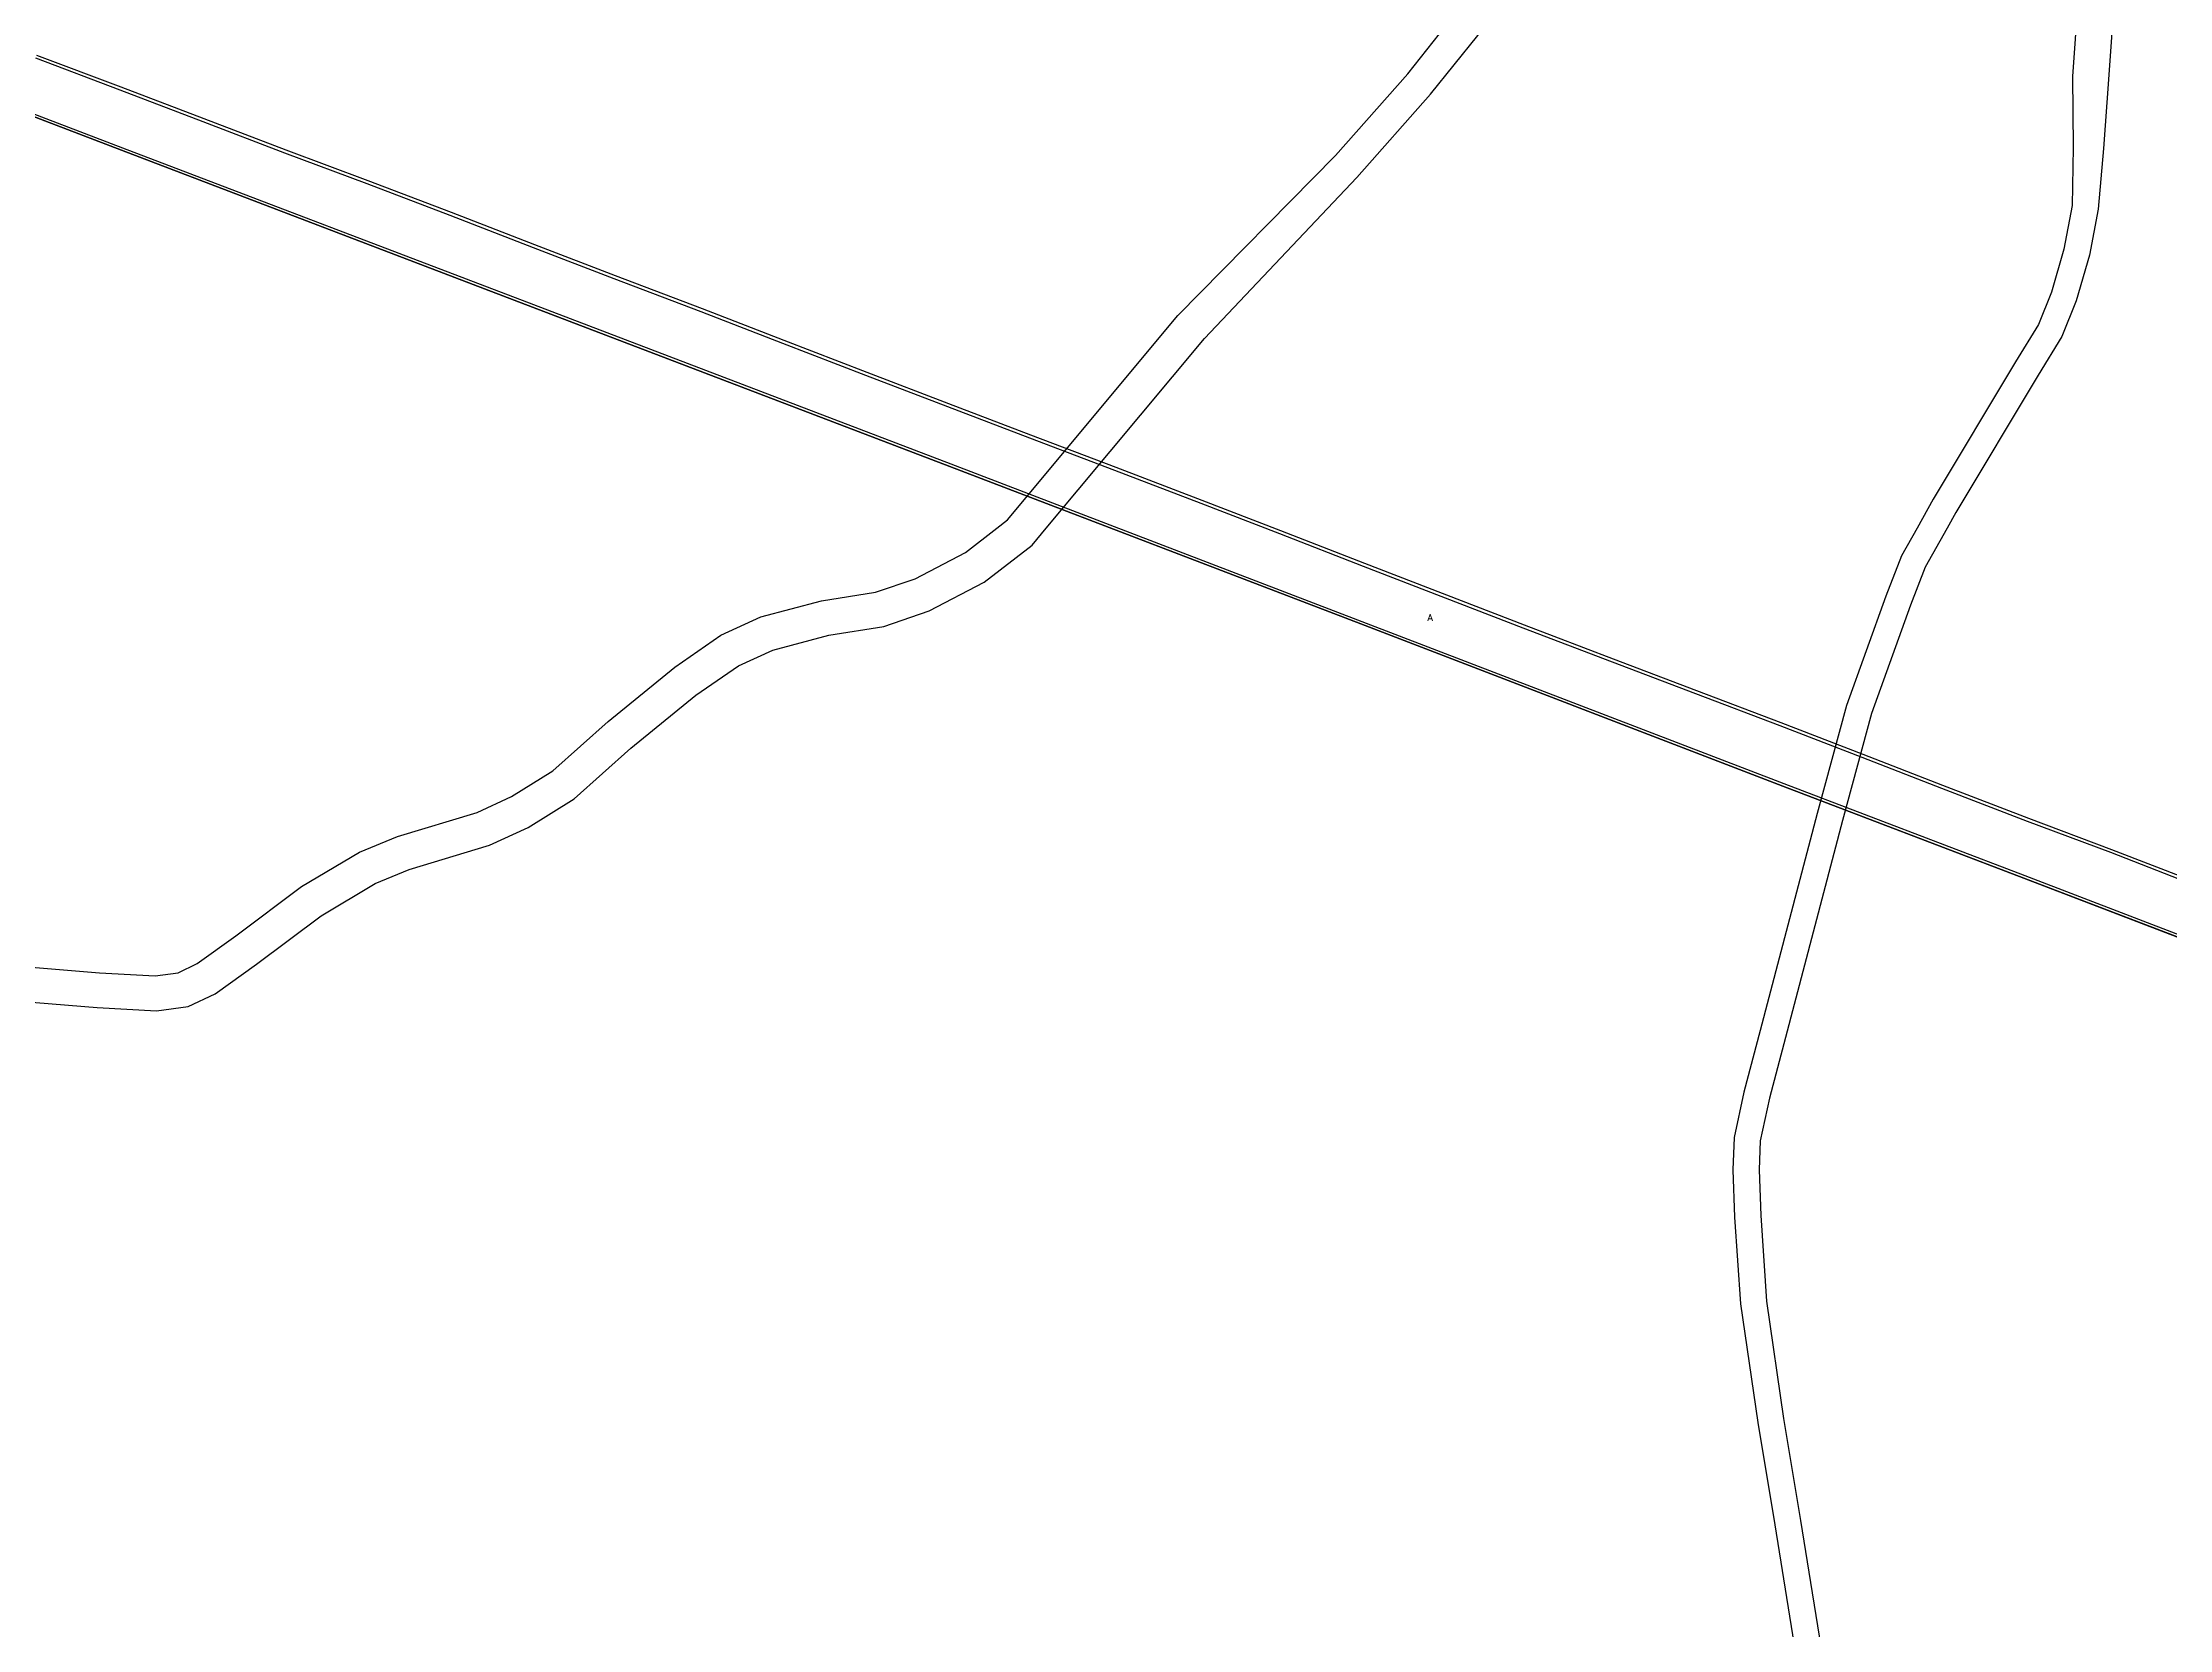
# Model space of a CAD drawing. Header units: metres. Extents: x -25600 to -24000, y -82800 to -81000.
# Drawn here: x -24538.9 to -24295.9, y -81972.5 to -81791.2 of the extents above; entities that cross this region are included whole.
import ezdxf

# ---------------------------------------------------------------- set-up
doc = ezdxf.new("R2010")
doc.units = ezdxf.units.M
doc.header["$LTSCALE"] = 2.5
for name, color, linetype in [('側溝・桝', 7, 'Continuous'), ('舗装', 7, 'Continuous'), ('道路', 7, 'Continuous')]:
    doc.layers.add(name, color=color, linetype=linetype)
doc.styles.add('YOKO_DECO', font='txt.shx', dxfattribs={"bigfont": 'extfont.shx'})

msp = doc.modelspace()

# ---------------------------------------------------------------- linework, layer by layer
at = {"layer": '側溝・桝'}
for points in [[(-24756.43, -81716.39), (-24754.19, -81717.24), (-24719.94, -81730.46), (-24671, -81749.28), (-24624.94, -81766.81), (-24578.21, -81784.67), (-24529.8, -81803.21), (-24482.82, -81821.13), (-24435.14, -81839.33), (-24388.18, -81857.33), (-24339.94, -81875.86), (-24312.39, -81886.37), (-24288.4, -81895.58), (-24288.5, -81895.86)], [(-24293.8, -81887.16), (-24302.59, -81883.75), (-24312.08, -81880.18), (-24321.9, -81876.41), (-24330.99, -81872.88), (-24340.37, -81869.27), (-24350, -81865.61), (-24359.53, -81861.98), (-24369.72, -81858.09), (-24387.96, -81851.04), (-24397.55, -81847.33), (-24406.53, -81843.85), (-24416.38, -81840.07), (-24426.11, -81836.4), (-24435.48, -81832.82), (-24444.84, -81829.22), (-24454.33, -81825.57), (-24463.65, -81821.97), (-24473.6, -81818.19), (-24482.81, -81814.66), (-24492.34, -81810.96), (-24501.85, -81807.35), (-24511.24, -81803.82), (-24520.59, -81800.24), (-24530.07, -81796.62), (-24539.7, -81792.99)]]:
    msp.add_lwpolyline(points, dxfattribs=at)
at = {"layer": '道路'}
for points in [[(-24286.18, -81896.68), (-24288.5, -81895.86), (-24312.5, -81886.65), (-24340.04, -81876.15), (-24388.29, -81857.61), (-24435.25, -81839.62), (-24482.93, -81821.41), (-24529.91, -81803.5), (-24578.32, -81784.95), (-24625.05, -81767.09), (-24671.11, -81749.57), (-24720.04, -81730.74), (-24753.16, -81718), (-24755.18, -81717.23), (-24759.21, -81715.71), (-24762.14, -81714.62), (-24766.69, -81712.7), (-24769.97, -81710.89), (-24777.56, -81706.04), (-24782.27, -81703.07), (-24800, -81692.22)], [(-24299.75, -81756.66), (-24300.68, -81768.42), (-24301.84, -81781.48), (-24302.84, -81795.42), (-24303.42, -81803.31), (-24304.02, -81810.24), (-24305.01, -81815.5), (-24306.52, -81820.71), (-24308.16, -81824.78), (-24310.89, -81829.2), (-24320.27, -81844.87), (-24321.28, -81846.67)], [(-24424.23, -81846.67), (-24406.15, -81824.99), (-24388.73, -81806.6), (-24380.34, -81797.09), (-24374.92, -81790.39), (-24370.55, -81783.52), (-24366.89, -81776.63)], [(-24306.02, -81781.61), (-24306.97, -81795.06), (-24306.88, -81803.2), (-24306.99, -81809.83), (-24307.93, -81814.81), (-24309.36, -81819.73), (-24310.84, -81823.42), (-24313.46, -81827.66), (-24322.86, -81843.36), (-24324.72, -81846.67)], [(-24578.32, -81784.95), (-24529.91, -81803.5), (-24482.93, -81821.41), (-24435.25, -81839.62), (-24388.29, -81857.61), (-24340.04, -81876.15), (-24312.5, -81886.65), (-24288.97, -81895.68)], [(-24429.87, -81846.67), (-24428.65, -81845.73), (-24409.19, -81822.39), (-24391.16, -81804.11), (-24382.9, -81794.76), (-24377.85, -81788.36)], [(-24293.67, -81886.82), (-24302.46, -81883.41), (-24311.95, -81879.85), (-24321.77, -81876.07), (-24330.86, -81872.55), (-24340.24, -81868.93), (-24349.87, -81865.28), (-24359.4, -81861.64), (-24369.59, -81857.75), (-24387.83, -81850.7), (-24397.42, -81847), (-24406.4, -81843.52), (-24416.25, -81839.73), (-24425.98, -81836.07), (-24435.35, -81832.49), (-24444.71, -81828.89), (-24454.2, -81825.24), (-24463.52, -81821.63), (-24473.47, -81817.85), (-24482.68, -81814.32), (-24492.21, -81810.63), (-24501.72, -81807.01), (-24511.11, -81803.48), (-24520.46, -81799.9), (-24529.95, -81796.28), (-24539.57, -81792.66)], [(-24293.67, -81886.82), (-24302.46, -81883.41), (-24311.95, -81879.85), (-24321.77, -81876.07), (-24330.86, -81872.55), (-24340.24, -81868.93), (-24349.87, -81865.28), (-24359.4, -81861.64), (-24369.59, -81857.75), (-24387.83, -81850.7), (-24397.42, -81847), (-24406.4, -81843.52), (-24416.25, -81839.73), (-24425.98, -81836.07), (-24435.35, -81832.49), (-24444.71, -81828.89), (-24454.2, -81825.24), (-24463.52, -81821.63), (-24473.47, -81817.85), (-24482.68, -81814.32), (-24492.21, -81810.63), (-24501.72, -81807.01), (-24511.11, -81803.48), (-24520.46, -81799.9), (-24529.95, -81796.28), (-24539.57, -81792.66)], [(-24541.57, -81900.72), (-24532.69, -81901.45), (-24525.9, -81901.83), (-24522.28, -81901.34), (-24519.22, -81899.88), (-24514.47, -81896.49), (-24507.11, -81890.95), (-24500.93, -81887.29), (-24497.03, -81885.67), (-24487.86, -81882.9), (-24483.43, -81880.88), (-24478.19, -81877.61), (-24471.71, -81871.8), (-24464.26, -81865.74), (-24459.42, -81862.39), (-24455.49, -81860.6), (-24449.09, -81858.9), (-24442.78, -81857.9), (-24437.62, -81856.13), (-24431.31, -81852.84), (-24425.85, -81848.62), (-24424.23, -81846.67)], [(-24541.55, -81896.71), (-24532.41, -81897.46), (-24526.06, -81897.81), (-24523.44, -81897.46), (-24521.26, -81896.42), (-24516.83, -81893.26), (-24509.34, -81887.62), (-24502.73, -81883.71), (-24498.38, -81881.9), (-24489.28, -81879.15), (-24485.33, -81877.35), (-24480.61, -81874.4), (-24474.31, -81868.76), (-24466.66, -81862.54), (-24461.41, -81858.9), (-24456.84, -81856.82), (-24449.92, -81854.98), (-24443.75, -81854), (-24439.21, -81852.45), (-24433.47, -81849.46), (-24429.87, -81846.67)], [(-24324.72, -81846.67), (-24326.5, -81849.84), (-24328.28, -81854.43), (-24332.78, -81866.95), (-24336.15, -81879.29), (-24342.64, -81904.05), (-24344.52, -81911.12), (-24345.61, -81916.29), (-24345.78, -81919.99), (-24345.57, -81925.38), (-24344.9, -81935.29), (-24342.93, -81948.85), (-24340.99, -81960.55), (-24338.13, -81978.33), (-24337.65, -81984.56), (-24337.5, -81989.01), (-24337.77, -81995.81), (-24337.9, -82001.34)], [(-24321.28, -81846.67), (-24323.78, -81851.12), (-24325.47, -81855.48), (-24329.91, -81867.86), (-24333.25, -81880.07), (-24339.75, -81904.85), (-24341.6, -81911.81), (-24342.63, -81916.67), (-24342.78, -81920), (-24342.58, -81925.22), (-24341.92, -81934.98), (-24339.97, -81948.39), (-24338.03, -81960.05), (-24335.15, -81977.98), (-24334.66, -81984.38), (-24334.5, -81989.02), (-24334.77, -81995.9), (-24334.91, -82001.42)]]:
    msp.add_lwpolyline(points, dxfattribs=at)

# ---------------------------------------------------------------- texts
at = {"layer": '舗装', "style": 'YOKO_DECO'}
msp.add_text('A', height=0.75, dxfattribs=at).set_placement((-24380.65, -81857.27, 701.01))

doc.saveas('drawing.dxf')
